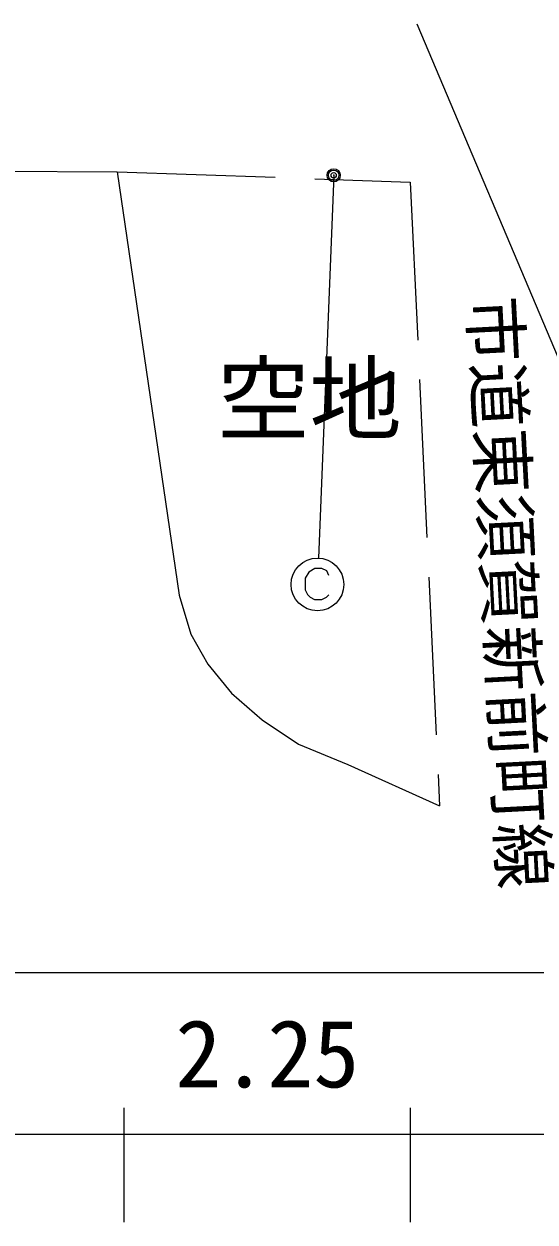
# Model space of a CAD drawing. Units: millimetres, scale not verified. Extents: x 40000 to 680000, y 20000 to 380000.
# Drawn here: x 527297 to 546685, y 238167 to 283622 of the extents above; entities that cross this region are included whole.
import ezdxf
from ezdxf.enums import TextEntityAlignment as Align

# ---------------------------------------------------------------- set-up
doc = ezdxf.new("R2010")
doc.units = ezdxf.units.MM
doc.header["$LTSCALE"] = 1000
doc.header["$PDMODE"] = 32
doc.header["$PDSIZE"] = 500
doc.linetypes.add('DASHED', pattern=[7.5, 6, -1.5])
for name, color, linetype, lineweight in [('M-BGD', 7, 'Continuous', 25), ('M-BGD-EXST', 7, 'Continuous', 25), ('M-STR-HTXT', 7, 'Continuous', 13), ('M-STR-STRC', 7, 'Continuous', 25)]:
    doc.layers.add(name, color=color, linetype=linetype, lineweight=lineweight)
doc.layers.add('M-BMK-HTXT', color=7, linetype='Continuous')
doc.styles.add('ＭＳ ゴシック', font='')
doc.styles.get('ＭＳ ゴシック').set_extended_font_data('MS Gothic')

msp = doc.modelspace()

# ---------------------------------------------------------------- linework, layer by layer
at = {"layer": 'M-BGD'}
for p, q in [((523915, 278054), (530836, 278016)), ((530836, 278016), (533188, 261952)), ((533188, 261952), (533630, 260471)), ((533630, 260471), (534275, 259335)), ((534275, 259335), (535166, 258229)), ((535166, 258229), (536333, 257215)), ((536333, 257215), (537716, 256293)), ((537716, 256293), (539589, 255526)), ((539589, 255526), (543061, 253959))]:
    msp.add_line(p, q, dxfattribs=at)
at = {"layer": 'M-BGD', "linetype": 'DASHED'}
for p, q in [((530836, 278016), (541952, 277623)), ((541952, 277623), (543061, 253959))]:
    msp.add_line(p, q, dxfattribs=at)
at = {"layer": 'M-BGD-EXST'}
for p, q in [((539046, 277881), (538469, 263350)), ((538103, 262827), (537960, 262600)), ((538329, 262956), (538103, 262827)), ((538601, 262956), (538329, 262956)), ((538782, 262868), (538601, 262956)), ((538865, 262692), (538782, 262868)), ((537960, 262600), (537960, 262152)), ((537960, 262152), (538057, 261972)), ((538057, 261972), (538149, 261875)), ((538149, 261875), (538321, 261788)), ((538593, 261788), (538777, 261880)), ((538777, 261880), (538865, 261968)), ((538321, 261788), (538593, 261788))]:
    msp.add_line(p, q, dxfattribs=at)
for centre, radius in [((539046, 277881), 200), ((539046, 277881), 100), ((538430, 262358), 1000)]:
    msp.add_circle(centre, radius, dxfattribs=at)
msp.add_point((539046, 277881), dxfattribs=at)
at = {"layer": 'M-STR-HTXT'}
for p, q in [((468626, 247639), (569837, 247639)), ((531093, 238167), (531093, 242506)), ((541966, 238167), (541966, 242506)), ((514652, 241506), (531093, 241506)), ((531093, 241506), (541966, 241506)), ((541966, 241506), (569837, 241506))]:
    msp.add_line(p, q, dxfattribs=at)
at = {"layer": 'M-STR-STRC'}
msp.add_line((542195, 283622), (553737, 256342), dxfattribs=at)

# ---------------------------------------------------------------- texts
at = {"layer": 'M-BGD-EXST', "style": 'ＭＳ ゴシック'}
msp.add_text('市道東須賀新前町線', height=1833, rotation=272.99, dxfattribs=at).set_placement((543651, 273211), align=Align.BOTTOM_LEFT)
at = {"layer": 'M-BMK-HTXT', "style": 'ＭＳ ゴシック'}
msp.add_text('空地', height=2566, dxfattribs=at).set_placement((538129, 269402), align=Align.MIDDLE_CENTER)
at = {"layer": 'M-STR-HTXT', "style": 'ＭＳ ゴシック'}
msp.add_text('2.25', height=2566, dxfattribs=at).set_placement((536529, 242506), align=Align.BOTTOM_CENTER)

doc.saveas('drawing.dxf')
